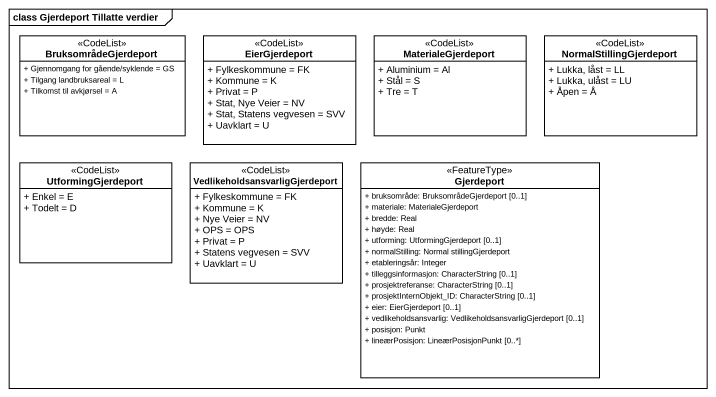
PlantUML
@startuml
mainframe class Gjerdeport Tillatte verdier
hide circle
hide empty members
skinparam classAttributeIconSize 0
class BruksområdeGjerdeport <<CodeList>> {
  + Gjennomgang for gående/syklende = GS
  + Tilgang landbruksareal = L
  + Tilkomst til avkjørsel = A
}
class EierGjerdeport <<CodeList>> {
  + Fylkeskommune = FK
  + Kommune = K
  + Privat = P
  + Stat, Nye Veier = NV
  + Stat, Statens vegvesen = SVV
  + Uavklart = U
}
class MaterialeGjerdeport <<CodeList>> {
  + Aluminium = Al
  + Stål = S
  + Tre = T
}
class NormalStillingGjerdeport <<CodeList>> {
  + Lukka, låst = LL
  + Lukka, ulåst = LU
  + Åpen = Å
}
class UtformingGjerdeport <<CodeList>> {
  + Enkel = E
  + Todelt = D
}
class "VedlikeholdsansvarligGjerdeport" as VedlikeholdsansvarligGjerdep <<CodeList>> {
  + Fylkeskommune = FK
  + Kommune = K
  + Nye Veier = NV
  + OPS = OPS
  + Privat = P
  + Statens vegvesen = SVV
  + Uavklart = U
}
class Gjerdeport <<FeatureType>> {
  + bruksområde: BruksområdeGjerdeport [0..1]
  + materiale: MaterialeGjerdeport
  + bredde: Real
  + høyde: Real
  + utforming: UtformingGjerdeport [0..1]
  + normalStilling: Normal stillingGjerdeport
  + etableringsår: Integer
  + tilleggsinformasjon: CharacterString [0..1]
  + prosjektreferanse: CharacterString [0..1]
  + prosjektInternObjekt_ID: CharacterString [0..1]
  + eier: EierGjerdeport [0..1]
  + vedlikeholdsansvarlig: VedlikeholdsansvarligGjerdeport [0..1]
  + posisjon: Punkt
  + lineærPosisjon: LineærPosisjonPunkt [0..*]
}
@enduml
